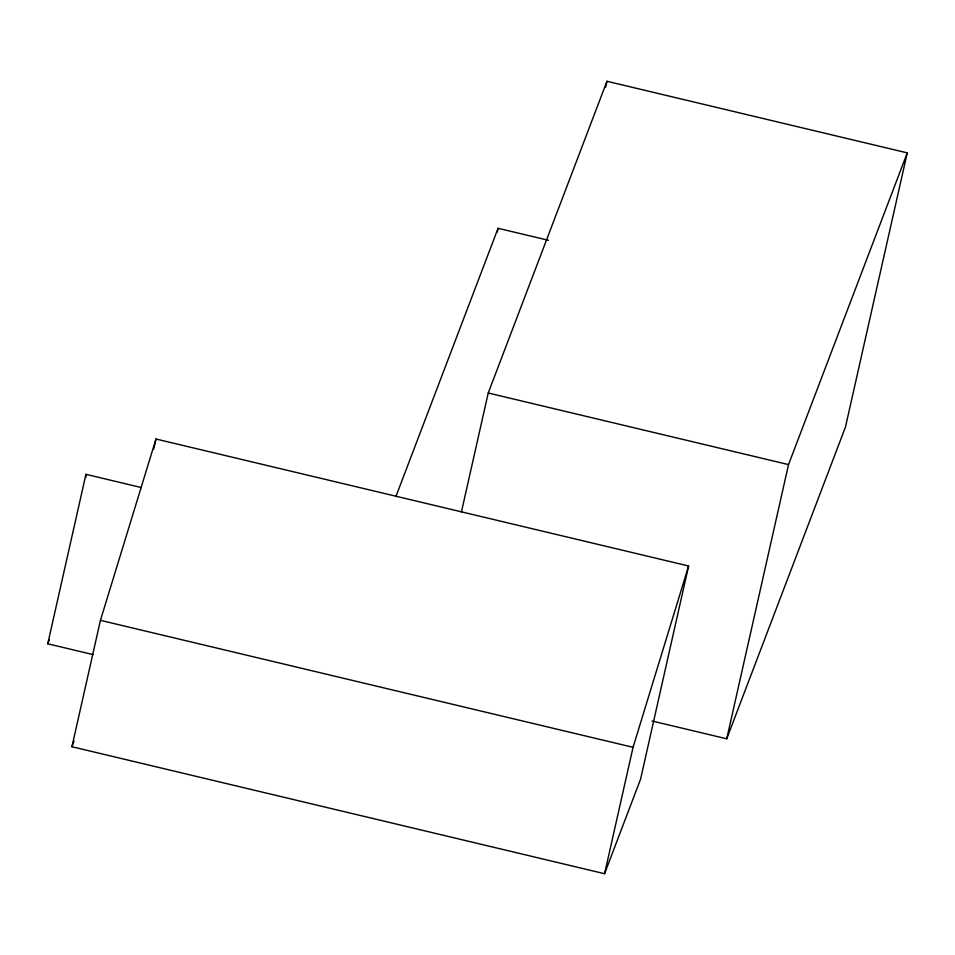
<?xml version="1.0" encoding="UTF-8"?>
<svg xmlns="http://www.w3.org/2000/svg" width="955" height="955" viewBox="0 0 955 955"><rect width="100%" height="100%" fill="white"/><g stroke="black" fill="none" stroke-linecap="round" stroke-linejoin="round"><path stroke-width="1.43" d="M85.878 477.225L85.938 474.325L141.221 487.516M93.113 654.605L47.75 643.789L85.938 474.325M71.935 746.738L100.43 620.332L155.987 439.014L688.615 565.993L640.554 779.232L604.575 873.718L71.935 746.738L74.06 741.176M153.707 449.089L155.987 439.014M497.233 232.089L498.08 228.293L548.409 240.29M461.384 512.131L488.232 393.006L606.962 81.282L907.25 152.872L845.462 427.064L726.731 738.8L652.11 721.013M605.661 87.084L606.962 81.282M604.575 873.718L633.058 747.311L688.615 565.993M726.731 738.8L788.52 464.596L907.25 152.872M47.75 643.789L49.338 639.623M395.895 496.576L498.08 228.293M488.232 393.006L788.52 464.596M100.43 620.332L633.058 747.311"/></g></svg>
